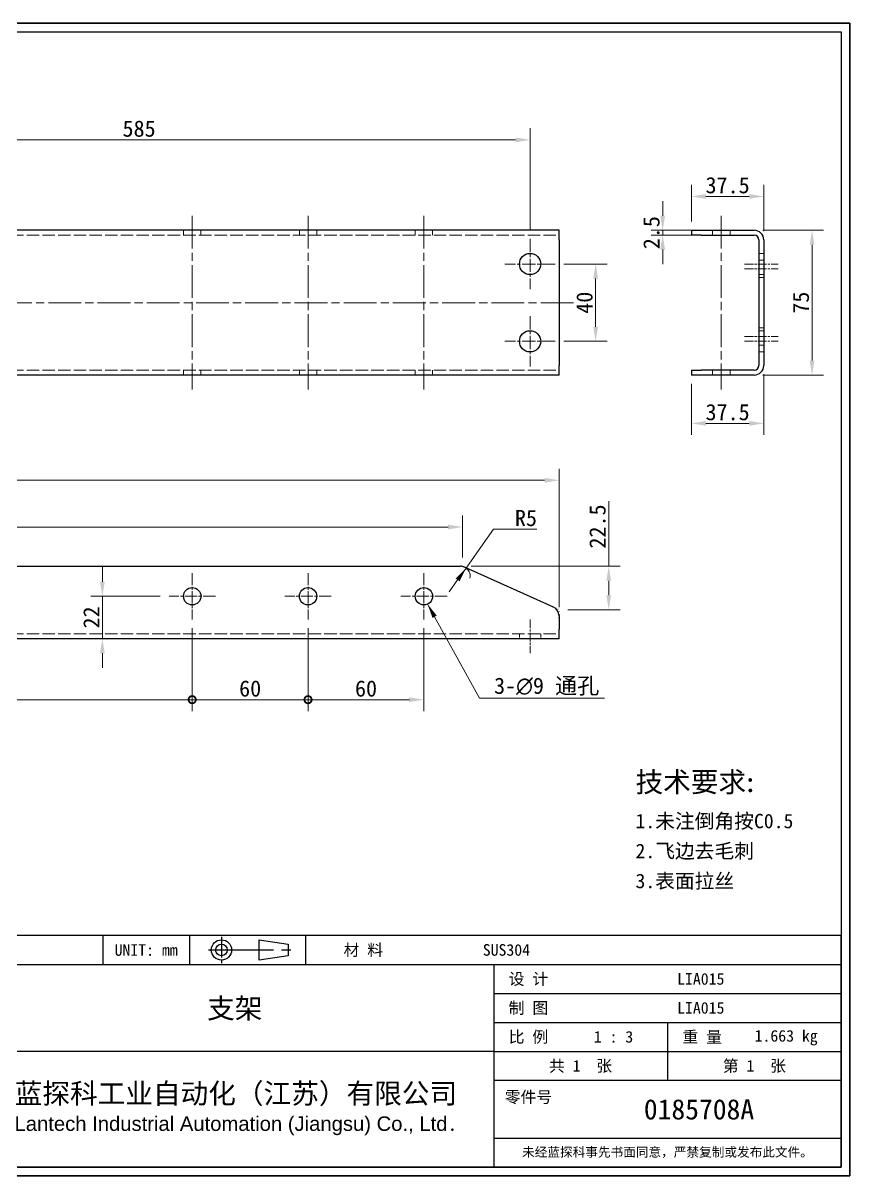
# Model space of a CAD drawing. Header units: millimetres. Extents: x 18 to 875, y 16 to 614.
# Drawn here: x 446 to 875, y 16 to 614 of the extents above; entities that cross this region are included whole.
import ezdxf
from ezdxf.enums import TextEntityAlignment as Align

# ---------------------------------------------------------------- set-up
doc = ezdxf.new("R2010")
doc.units = ezdxf.units.MM
doc.header["$LTSCALE"] = 3
for name, pattern in [('CHAIN', [0.3543, 0.2362, -0.0295, 0.0591, -0.0295]), ('DASHED', [0.2067, 0.1654, -0.0413]), ('DOTTED', [0.0482, 0.0069, -0.0413])]:
    doc.linetypes.add(name, pattern=pattern)
for name, color, linetype, lineweight in [('1', 7, 'Continuous', 18), ('可见 (ISO)', 7, 'Continuous', 25), ('图框 (ISO)', 7, 'Continuous', 35), ('标题 (ISO)', 7, 'Continuous', 25), ('草图几何图元 (ISO)', 7, 'Continuous', 18)]:
    doc.layers.add(name, color=color, linetype=linetype, lineweight=lineweight)
for name, color, linetype, lineweight, true_color in [('中心标记 (ISO)', 1, 'CHAIN', 18, 0xff0000), ('中心线 (ISO)', 1, 'CHAIN', 18, 0xff0000), ('尺寸 (ISO)', 7, 'Continuous', 18, 0x008000), ('符号 (ISO)', 7, 'Continuous', 18, 0x008000), ('隐藏 (ISO)', 5, 'DASHED', 18, 0x0000ff)]:
    doc.layers.add(name, color=color, linetype=linetype, lineweight=lineweight, true_color=true_color)
doc.styles.add('文本样式164', font='SimSun.ttf')
doc.styles.add('文本样式165', font='SimSun.ttf')
doc.styles.add('文本样式74', font='SimSun.ttf')
doc.styles.add('最新国标', font='simfang.ttf')
doc.styles.add('注释文本 (ISO)', font='simfang.ttf')
doc.dimstyles.new('默认 (GB)', dxfattribs={"dimscale": 3, "dimtxt": 2.8, "dimasz": 2.5, "dimexe": 2, "dimexo": 1.5, "dimgap": 0.5, "dimtad": 1, "dimtoh": 1, "dimdsep": 46, "dimtxsty": '最新国标', "dimcen": 0.09, "dimdle": 10, "dimclrd": 256, "dimclre": 256, "dimclrt": 256, "dimazin": 2, "dimtfac": 0.535714, "dimtdec": 3, "dimtmove": 0, "dimatfit": 3, "dimfxl": 0, "dimtolj": 1, "dimlwd": -1, "dimlwe": -1, "dimarcsym": 0})
doc.dimstyles.new('默认 (GB)$7', dxfattribs={"dimscale": 3, "dimtxt": 2.8, "dimasz": 2.5, "dimexe": 2, "dimexo": 1.5, "dimgap": 0.5, "dimtad": 1, "dimtoh": 1, "dimdsep": 46, "dimtxsty": '最新国标', "dimcen": 0.09, "dimdle": 10, "dimclrd": 256, "dimclre": 256, "dimclrt": 256, "dimazin": 2, "dimtfac": 0.535714, "dimtdec": 3, "dimtmove": 0, "dimatfit": 3, "dimfxl": 0, "dimtolj": 1, "dimlwd": -1, "dimlwe": -1, "dimarcsym": 0})

# ---------------------------------------------------------------- blocks, each defined once
blk = doc.blocks.new('图框 最新国标')
at = {"layer": '图框 (ISO)'}
for p, q in [((6, 204.5), (291.5, 204.5)), ((291.5, 204.5), (291.5, 5.5)), ((291.5, 5.5), (6, 5.5))]:
    blk.add_line(p, q, dxfattribs=at)
at = {"layer": '图框 (ISO)', "color": 7, "linetype": 'Continuous', "lineweight": 25}
for p, q in [((18, 203), (290, 203)), ((18, 203), (290, 203)), ((290, 203), (290, 7)), ((290, 203), (290, 7)), ((290, 7), (6, 7)), ((290, 7), (18, 7))]:
    blk.add_line(p, q, dxfattribs=at)
at = {"layer": '图框 (ISO)', "style": '文本样式74'}
blk.add_attdef('零件代号_001', (42.7, 200.25), '', height=2.5, rotation=180, dxfattribs=at)
blk = doc.blocks.new('标题栏 最新国标')
at = {"layer": '标题 (ISO)'}
for p, q in [((381.98, -183.84), (196.98, -183.84)), ((196.98, -183.84), (196.98, -223.84)), ((254.48, -183.84), (254.48, -188.84)), ((269.48, -183.84), (269.48, -188.84)), ((281.48, -188.09), (281.48, -184.59)), ((281.48, -184.59), (286.48, -185.34)), ((289.48, -183.84), (289.48, -188.84)), ((381.98, -223.84), (381.98, -183.84)), ((383.48, -183.84), (383.48, -225.34)), ((286.48, -185.34), (286.48, -187.34)), ((196.98, -188.84), (381.98, -188.84)), ((232.98, -188.84), (232.98, -223.84)), ((286.48, -187.34), (281.48, -188.09)), ((321.98, -188.84), (321.98, -223.84)), ((321.98, -193.84), (381.98, -193.84)), ((321.98, -198.84), (381.98, -198.84)), ((351.98, -198.84), (351.98, -208.84)), ((321.98, -203.84), (232.98, -203.84)), ((321.98, -203.84), (381.98, -203.84)), ((321.98, -208.84), (381.98, -208.84)), ((321.98, -218.84), (381.98, -218.84)), ((196.98, -223.84), (381.98, -223.84)), ((383.48, -225.34), (196.98, -225.34))]:
    blk.add_line(p, q, dxfattribs=at)
at = {"layer": '标题 (ISO)', "linetype": 'CHAIN', "ltscale": 5.000333}
blk.add_line((274.98, -184.09), (274.98, -188.59), dxfattribs=at)
at = {"layer": '标题 (ISO)', "linetype": 'CHAIN', "ltscale": 15.834605}
blk.add_line((272.73, -186.34), (286.98, -186.34), dxfattribs=at)
at = {"layer": '标题 (ISO)'}
for radius in [1.75, 1]:
    blk.add_circle((274.98, -186.34), radius, dxfattribs=at)
at = {"layer": '1', "style": '文本样式164'}
for s, p in [('材 料', (299.48, -186.34)), ('UNIT: mm', (261.98, -186.34)), ('设 计', (327.98, -191.34)), ('制 图', (327.98, -196.34)), ('比 例', (327.98, -201.34)), ('重 量', (357.98, -201.34)), ('共 1  张', (336.98, -206.34)), ('第 1  张', (366.98, -206.34))]:
    blk.add_text(s, height=2, dxfattribs=at).set_placement(p, align=Align.MIDDLE_CENTER)
at = {"layer": '标题 (ISO)', "style": '注释文本 (ISO)'}
for s, insert, char_height, attachment_point, line_spacing_factor in [('\\fSimSun|b0|i0;{\\H1.3000;      未注公差角度及线性公差使用m\\P}\\fSimSun|b0|i0;{\\H1.3000;（GB/T1804-2000），未注形位公差使\\P}\\fSimSun|b0|i0;{\\H1.3000;用K级（GB/T 1184-1996）。\\P}\\fSimSun|b0|i0;{\\H1.3000;—————————————————\\P}\\fSimSun|b0|i0;{\\H1.3000;             6以下    ±0.05 mm\\P}\\fSimSun|b0|i0;{\\H1.3000;     6 ～   30以下    ±0.10 mm\\P}\\fSimSun|b0|i0;{\\H1.3000;    30 ～  120以下    ±0.15 mm\\P}\\fSimSun|b0|i0;{\\H1.3000;   120 ～  400以下    ±0.20 mm\\P}\\fSimSun|b0|i0;{\\H1.3000;   400 ～ 1000以下    ±0.30 mm\\P}\\fSimSun|b0|i0;{\\H1.3000;  1000 ～ 2000以下    ±0.50 mm\\P}\\fSimSun|b0|i0;{\\H1.3000;          2000以上    ±0.80 mm\\P}\\fSimSun|b0|i0;{\\H1.3000;\\P}\\fSimSun|b0|i0;{\\H1.3000;           300以下    ±30′\\P}\\fSimSun|b0|i0;{\\H1.3000;   300 ～ 1000以下    ±15′\\P}\\fSimSun|b0|i0;{\\H1.3000;          1000以上    ±5′}', (198.48, -206.63), 1.3, 4, 1.023913), ('{\\fMicrosoft YaHei|b0|i0|c134|p34;\\H1.75x;蓝探科工业自动化（江苏）有限公司\\P\\fArial|b0|i0|c0|p34;\\H0.71429x;Lantech Industrial Automation (Jiangsu) Co., Ltd\\fFangSong|b0|i0|c134|p49;.\\H1.15195x; }', (277.48, -213.84), 2, 5, 0.978695)]:
    blk.add_mtext(s, dxfattribs=dict(at, insert=insert, char_height=char_height, attachment_point=attachment_point, line_spacing_factor=line_spacing_factor))
at = {"layer": '标题 (ISO)', "attachment_point": 5, "style": '注释文本 (ISO)'}
for s, insert, char_height in [('\\fFangSong|b0|i0;零件号', (327.98, -211.84), 2), ('\\fSimSun|b0|i0;{\\H1.6000;未经蓝探科事先书面同意，严禁复制或发布此文件。}', (351.98, -221.34), 1.6)]:
    blk.add_mtext(s, dxfattribs=dict(at, insert=insert, char_height=char_height))
at = {"layer": '标题 (ISO)'}
for tag, p, height, style in [('材料_001', (320.09, -187.33), 2, '注释文本 (ISO)'), ('设计人_001', (353.65, -192.33), 2, '注释文本 (ISO)'), ('库存编号_001', (272.51, -198.15), 3.5, '文本样式165'), ('设计人_001', (353.65, -197.33), 2, '注释文本 (ISO)'), ('视图比例_001', (339.26, -202.33), 2, '注释文本 (ISO)'), ('质量\\P3;_001', (367.02, -202.16), 2, '注释文本 (ISO)'), ('零件代号_001', (347.9, -215.59), 3.5, '文本样式165')]:
    blk.add_attdef(tag, p, '', height=height, dxfattribs=dict(at, style=style))
blk = doc.blocks.new('*D5')
at = {"layer": 'Defpoints', "color": 0, "transparency": 16777216}
for p in [(777.51, 503.71), (797.38, 506.21), (797.38, 503.71)]:
    blk.add_point(p, dxfattribs=at)
at = {"layer": '尺寸 (ISO)', "color": 116, "true_color": 0x00803f, "transparency": 16777216}
for p, q in [((777.51, 513.71), (777.51, 521.21)), ((792.88, 506.21), (771.51, 506.21)), ((792.88, 503.71), (771.51, 503.71)), ((777.51, 506.21), (777.51, 503.71)), ((777.51, 496.21), (777.51, 488.71))]:
    blk.add_line(p, q, dxfattribs=at)
for points in [[(776.26, 513.71), (778.76, 513.71), (777.51, 506.21)], [(776.26, 496.21), (778.76, 496.21), (777.51, 503.71)]]:
    blk.add_solid(points, dxfattribs=at)
at = {"layer": '尺寸 (ISO)', "transparency": 16777216, "insert": (771.74, 504.96), "char_height": 8.4, "attachment_point": 5, "rotation": 90, "style": '最新国标'}
blk.add_mtext('\\A1;2.5', dxfattribs=at)
blk = doc.blocks.new('*D6')
at = {"layer": 'Defpoints', "color": 0, "transparency": 16777216}
for p in [(829.88, 523.72), (792.38, 506.21), (829.88, 501.21)]:
    blk.add_point(p, dxfattribs=at)
at = {"layer": '尺寸 (ISO)', "color": 116, "true_color": 0x00803f, "transparency": 16777216}
for p, q in [((792.38, 510.71), (792.38, 529.72)), ((829.88, 505.71), (829.88, 529.72)), ((799.88, 523.72), (822.38, 523.72))]:
    blk.add_line(p, q, dxfattribs=at)
for points in [[(799.88, 524.97), (799.88, 522.47), (792.38, 523.72)], [(822.38, 524.97), (822.38, 522.47), (829.88, 523.72)]]:
    blk.add_solid(points, dxfattribs=at)
at = {"layer": '尺寸 (ISO)', "transparency": 16777216, "insert": (811.13, 529.49), "char_height": 8.4, "attachment_point": 5, "style": '最新国标'}
blk.add_mtext('\\A1;37.5', dxfattribs=at)
blk = doc.blocks.new('*D7')
at = {"layer": 'Defpoints', "color": 0, "transparency": 16777216}
for p in [(721.84, 488.71), (742.8, 488.71), (721.84, 448.71)]:
    blk.add_point(p, dxfattribs=at)
at = {"layer": '尺寸 (ISO)', "color": 116, "true_color": 0x00803f, "transparency": 16777216}
for p, q in [((726.34, 488.71), (748.8, 488.71)), ((742.8, 456.21), (742.8, 481.21)), ((726.34, 448.71), (748.8, 448.71))]:
    blk.add_line(p, q, dxfattribs=at)
for points in [[(741.55, 481.21), (744.05, 481.21), (742.8, 488.71)], [(741.55, 456.21), (744.05, 456.21), (742.8, 448.71)]]:
    blk.add_solid(points, dxfattribs=at)
at = {"layer": '尺寸 (ISO)', "transparency": 16777216, "insert": (737.05, 468.68), "char_height": 8.4, "attachment_point": 5, "rotation": 90, "style": '最新国标'}
blk.add_mtext('\\A1;40', dxfattribs=at)
blk = doc.blocks.new('*D9')
at = {"layer": 'Defpoints', "color": 0, "transparency": 16777216}
for p in [(673.84, 352.54), (673.84, 332.2), (123.84, 327.2)]:
    blk.add_point(p, dxfattribs=at)
at = {"layer": '尺寸 (ISO)', "color": 116, "true_color": 0x00803f, "transparency": 16777216}
for p, q in [((123.84, 331.7), (123.84, 358.54)), ((673.84, 336.7), (673.84, 358.54)), ((131.34, 352.54), (666.34, 352.54))]:
    blk.add_line(p, q, dxfattribs=at)
for points in [[(131.34, 353.79), (131.34, 351.29), (123.84, 352.54)], [(666.34, 353.79), (666.34, 351.29), (673.84, 352.54)]]:
    blk.add_solid(points, dxfattribs=at)
at = {"layer": '尺寸 (ISO)', "transparency": 16777216, "insert": (308.84, 358.29), "char_height": 8.4, "attachment_point": 5, "style": '最新国标'}
blk.add_mtext('\\A1;550', dxfattribs=at)
blk = doc.blocks.new('*D10')
at = {"layer": 'Defpoints', "color": 0, "transparency": 16777216}
for p in [(673.84, 332.2), (723.84, 309.7), (749.57, 309.7)]:
    blk.add_point(p, dxfattribs=at)
at = {"layer": '尺寸 (ISO)', "color": 116, "true_color": 0x00803f, "transparency": 16777216}
for p, q in [((749.57, 332.2), (749.57, 365.89)), ((678.34, 332.2), (755.57, 332.2)), ((749.57, 317.2), (749.57, 324.7)), ((728.34, 309.7), (755.57, 309.7))]:
    blk.add_line(p, q, dxfattribs=at)
for points in [[(748.32, 324.7), (750.82, 324.7), (749.57, 332.2)], [(748.32, 317.2), (750.82, 317.2), (749.57, 309.7)]]:
    blk.add_solid(points, dxfattribs=at)
at = {"layer": '尺寸 (ISO)', "transparency": 16777216, "insert": (743.8, 352.8), "char_height": 8.4, "attachment_point": 5, "rotation": 90, "style": '最新国标'}
blk.add_mtext('\\A1;22.5', dxfattribs=at)
blk = doc.blocks.new('*D11')
at = {"layer": 'Defpoints', "color": 0, "transparency": 16777216}
for p in [(675.66, 331.28), (672.77, 327.2)]:
    blk.add_point(p, dxfattribs=at)
at = {"layer": '尺寸 (ISO)', "color": 116, "true_color": 0x00803f, "transparency": 16777216}
for p, q in [((689.92, 351.42), (679.99, 337.41)), ((712.27, 351.42), (689.92, 351.42)), ((675.66, 331.28), (679.99, 337.41)), ((672.77, 327.2), (675.66, 331.28)), ((671.33, 325.16), (666.99, 319.04))]:
    blk.add_line(p, q, dxfattribs=at)
blk.add_arc((672.77, 327.2), 5, 345.94095, 65.77225, dxfattribs=at)
blk.add_solid([(670.31, 325.89), (672.35, 324.44), (675.66, 331.28)], dxfattribs=at)
at = {"layer": '尺寸 (ISO)', "transparency": 16777216, "insert": (706.7, 357.16), "char_height": 8.4, "attachment_point": 5, "style": '最新国标'}
blk.add_mtext('\\A1;R5', dxfattribs=at)
blk = doc.blocks.new('*D13')
at = {"layer": 'Defpoints', "color": 0, "transparency": 16777216}
for p in [(824.88, 506.21), (824.88, 431.21), (854.88, 431.21)]:
    blk.add_point(p, dxfattribs=at)
at = {"layer": '尺寸 (ISO)', "color": 116, "true_color": 0x00803f, "transparency": 16777216}
for p, q in [((829.38, 506.21), (860.88, 506.21)), ((854.88, 498.71), (854.88, 438.71)), ((829.38, 431.21), (860.88, 431.21))]:
    blk.add_line(p, q, dxfattribs=at)
for points in [[(853.63, 498.71), (856.13, 498.71), (854.88, 506.21)], [(853.63, 438.71), (856.13, 438.71), (854.88, 431.21)]]:
    blk.add_solid(points, dxfattribs=at)
at = {"layer": '尺寸 (ISO)', "transparency": 16777216, "insert": (849.14, 468.71), "char_height": 8.4, "attachment_point": 5, "rotation": 90, "style": '最新国标'}
blk.add_mtext('\\A1;75', dxfattribs=at)
blk = doc.blocks.new('*D14')
at = {"layer": 'Defpoints', "color": 0, "transparency": 16777216}
for p in [(829.88, 436.21), (792.38, 431.21), (829.88, 406.21)]:
    blk.add_point(p, dxfattribs=at)
at = {"layer": '尺寸 (ISO)', "color": 116, "true_color": 0x00803f, "transparency": 16777216}
for p, q in [((829.88, 431.71), (829.88, 400.21)), ((792.38, 426.71), (792.38, 400.21)), ((799.88, 406.21), (822.38, 406.21))]:
    blk.add_line(p, q, dxfattribs=at)
for points in [[(799.88, 407.46), (799.88, 404.96), (792.38, 406.21)], [(822.38, 407.46), (822.38, 404.96), (829.88, 406.21)]]:
    blk.add_solid(points, dxfattribs=at)
at = {"layer": '尺寸 (ISO)', "transparency": 16777216, "insert": (811.13, 411.98), "char_height": 8.4, "attachment_point": 5, "style": '最新国标'}
blk.add_mtext('\\A1;37.5', dxfattribs=at)
blk = doc.blocks.new('*D15')
at = {"layer": 'Defpoints', "color": 0, "transparency": 16777216}
for p in [(123.84, 553.03), (123.84, 506.21), (708.84, 501.71)]:
    blk.add_point(p, dxfattribs=at)
at = {"layer": '尺寸 (ISO)', "color": 116, "true_color": 0x00803f, "transparency": 16777216}
for p, q in [((123.84, 510.71), (123.84, 559.03)), ((708.84, 506.21), (708.84, 559.03)), ((701.34, 553.03), (131.34, 553.03))]:
    blk.add_line(p, q, dxfattribs=at)
for points in [[(131.34, 554.28), (131.34, 551.78), (123.84, 553.03)], [(701.34, 554.28), (701.34, 551.78), (708.84, 553.03)]]:
    blk.add_solid(points, dxfattribs=at)
at = {"layer": '尺寸 (ISO)', "transparency": 16777216, "insert": (506.34, 558.78), "char_height": 8.4, "attachment_point": 5, "style": '最新国标'}
blk.add_mtext('\\A1;585', dxfattribs=at)
blk = doc.blocks.new('*D25')
at = {"layer": 'Defpoints', "color": 0, "transparency": 16777216}
for p in [(723.84, 376.74), (123.84, 327.2), (723.84, 306.47)]:
    blk.add_point(p, dxfattribs=at)
at = {"layer": '尺寸 (ISO)', "color": 116, "true_color": 0x00803f, "transparency": 16777216}
for p, q in [((123.84, 331.7), (123.84, 382.74)), ((723.84, 310.97), (723.84, 382.74)), ((131.34, 376.74), (716.34, 376.74))]:
    blk.add_line(p, q, dxfattribs=at)
for points in [[(131.34, 377.99), (131.34, 375.49), (123.84, 376.74)], [(716.34, 377.99), (716.34, 375.49), (723.84, 376.74)]]:
    blk.add_solid(points, dxfattribs=at)
at = {"layer": '尺寸 (ISO)', "transparency": 16777216, "insert": (333.84, 382.48), "char_height": 8.4, "attachment_point": 5, "style": '最新国标'}
blk.add_mtext('\\A1;600', dxfattribs=at)
blk = doc.blocks.new('_DotSmall')
at = {"color": 0, "linetype": 'ByBlock', "const_width": 0.5}
blk.add_lwpolyline([(-0.0625, 0, 1), (0.0625, 0, 1)], format="xyb", close=True, dxfattribs=at)
blk = doc.blocks.new('*D26')
at = {"layer": 'Defpoints', "color": 0, "transparency": 16777216}
for p in [(533.84, 304.7), (123.84, 294.7), (533.84, 263.12)]:
    blk.add_point(p, dxfattribs=at)
at = {"layer": '尺寸 (ISO)', "color": 116, "true_color": 0x00803f, "transparency": 16777216}
for p, q in [((533.84, 300.2), (533.84, 257.12)), ((123.84, 290.2), (123.84, 257.12)), ((131.34, 263.12), (533.84, 263.12))]:
    blk.add_line(p, q, dxfattribs=at)
blk.add_solid([(131.34, 264.37), (131.34, 261.87), (123.84, 263.12)], dxfattribs=at)
at = {"layer": '尺寸 (ISO)', "color": 116, "true_color": 0x00803f, "transparency": 16777216, "xscale": 7.5, "yscale": 7.5, "zscale": 7.5}
blk.add_blockref('_DotSmall', (533.84, 263.12), dxfattribs=at)
at = {"layer": '尺寸 (ISO)', "transparency": 16777216, "insert": (328.81, 268.86), "char_height": 8.4, "attachment_point": 5, "style": '最新国标'}
blk.add_mtext('\\A1;410', dxfattribs=at)
blk = doc.blocks.new('*D27')
at = {"layer": 'Defpoints', "color": 0, "transparency": 16777216}
for p in [(533.84, 304.7), (593.84, 304.7), (593.84, 263.12)]:
    blk.add_point(p, dxfattribs=at)
at = {"layer": '尺寸 (ISO)', "color": 116, "true_color": 0x00803f, "transparency": 16777216}
for p, q in [((533.84, 300.2), (533.84, 257.12)), ((593.84, 300.2), (593.84, 257.12)), ((533.84, 263.12), (593.84, 263.12))]:
    blk.add_line(p, q, dxfattribs=at)
at = {"layer": '尺寸 (ISO)', "color": 116, "true_color": 0x00803f, "transparency": 16777216, "xscale": 7.5, "yscale": 7.5, "zscale": 7.5, "rotation": 180}
blk.add_blockref('_DotSmall', (533.84, 263.12), dxfattribs=at)
at = {"layer": '尺寸 (ISO)', "color": 116, "true_color": 0x00803f, "transparency": 16777216, "xscale": 7.5, "yscale": 7.5, "zscale": 7.5}
blk.add_blockref('_DotSmall', (593.84, 263.12), dxfattribs=at)
at = {"layer": '尺寸 (ISO)', "transparency": 16777216, "insert": (563.87, 268.86), "char_height": 8.4, "attachment_point": 5, "style": '最新国标'}
blk.add_mtext('\\A1;60', dxfattribs=at)
blk = doc.blocks.new('*D28')
at = {"layer": 'Defpoints', "color": 0, "transparency": 16777216}
for p in [(593.84, 304.7), (653.84, 304.7), (653.84, 263.12)]:
    blk.add_point(p, dxfattribs=at)
at = {"layer": '尺寸 (ISO)', "color": 116, "true_color": 0x00803f, "transparency": 16777216}
for p, q in [((593.84, 300.2), (593.84, 257.12)), ((653.84, 300.2), (653.84, 257.12)), ((593.84, 263.12), (646.34, 263.12))]:
    blk.add_line(p, q, dxfattribs=at)
blk.add_solid([(646.34, 264.37), (646.34, 261.87), (653.84, 263.12)], dxfattribs=at)
at = {"layer": '尺寸 (ISO)', "color": 116, "true_color": 0x00803f, "transparency": 16777216, "xscale": 7.5, "yscale": 7.5, "zscale": 7.5, "rotation": 180}
blk.add_blockref('_DotSmall', (593.84, 263.12), dxfattribs=at)
at = {"layer": '尺寸 (ISO)', "transparency": 16777216, "insert": (623.87, 268.86), "char_height": 8.4, "attachment_point": 5, "style": '最新国标'}
blk.add_mtext('\\A1;60', dxfattribs=at)
blk = doc.blocks.new('*D29')
at = {"layer": 'Defpoints', "color": 0, "transparency": 16777216}
for p in [(487.33, 316.7), (521.84, 316.7), (487.33, 294.7)]:
    blk.add_point(p, dxfattribs=at)
at = {"layer": '尺寸 (ISO)', "color": 116, "true_color": 0x00803f, "transparency": 16777216}
for p, q in [((487.33, 324.2), (487.33, 331.7)), ((517.34, 316.7), (481.33, 316.7)), ((487.33, 316.7), (487.33, 309.2)), ((487.33, 302.2), (487.33, 309.2)), ((487.33, 294.7), (487.33, 302.2)), ((487.33, 287.2), (487.33, 279.7))]:
    blk.add_line(p, q, dxfattribs=at)
for points in [[(486.08, 324.2), (488.58, 324.2), (487.33, 316.7)], [(486.08, 287.2), (488.58, 287.2), (487.33, 294.7)]]:
    blk.add_solid(points, dxfattribs=at)
at = {"layer": '尺寸 (ISO)', "transparency": 16777216, "insert": (481.63, 305.7), "char_height": 8.4, "attachment_point": 5, "rotation": 90, "style": '最新国标'}
blk.add_mtext('\\A1;22', dxfattribs=at)

msp = doc.modelspace()

# ---------------------------------------------------------------- linework, layer by layer
at = {"layer": '中心标记 (ISO)', "ltscale": 9.630364}
for p, q in [((708.844, 501.709), (708.844, 475.709)), ((721.844, 488.709), (695.844, 488.709)), ((708.844, 461.709), (708.844, 435.709)), ((721.844, 448.709), (695.844, 448.709))]:
    msp.add_line(p, q, dxfattribs=at)
at = {"layer": '中心标记 (ISO)', "ltscale": 8.88956}
for p, q in [((533.844, 328.704), (533.844, 304.704)), ((593.844, 328.704), (593.844, 304.704)), ((653.844, 328.704), (653.844, 304.704)), ((545.844, 316.704), (521.844, 316.704)), ((605.844, 316.704), (581.844, 316.704)), ((665.844, 316.704), (641.844, 316.704))]:
    msp.add_line(p, q, dxfattribs=at)
at = {"layer": '中心线 (ISO)', "ltscale": 23.990969}
for p, q in [((533.844, 513.709), (533.844, 423.709)), ((593.844, 513.709), (593.844, 423.709)), ((653.844, 513.709), (653.844, 423.709)), ((807.885, 513.709), (807.885, 423.709)), ((731.344, 468.709), (116.344, 468.709))]:
    msp.add_line(p, q, dxfattribs=at)
at = {"layer": '中心线 (ISO)', "ltscale": 6.481943}
for p, q in [((819.885, 488.709), (837.385, 488.709)), ((819.885, 486.209), (837.385, 486.209)), ((819.885, 451.209), (837.385, 451.209)), ((819.885, 448.709), (837.385, 448.709)), ((708.844, 304.704), (708.844, 287.204))]:
    msp.add_line(p, q, dxfattribs=at)
at = {"layer": '可见 (ISO)'}
for p, q in [((723.844, 506.209), (123.844, 506.209)), ((723.844, 501.209), (723.844, 506.209)), ((792.385, 506.209), (797.385, 506.209)), ((792.385, 506.209), (792.385, 503.709)), ((797.385, 503.709), (792.385, 503.709)), ((797.385, 506.209), (824.885, 506.209)), ((797.385, 503.709), (824.885, 503.709)), ((723.844, 501.209), (723.844, 436.209)), ((827.385, 501.209), (827.385, 436.209)), ((829.885, 501.209), (829.885, 436.209)), ((723.844, 431.209), (723.844, 436.209)), ((723.844, 431.209), (123.844, 431.209)), ((792.385, 433.709), (797.385, 433.709)), ((792.385, 433.709), (792.385, 431.209)), ((797.385, 431.209), (792.385, 431.209)), ((824.885, 433.709), (797.385, 433.709)), ((824.885, 431.209), (797.385, 431.209)), ((128.844, 332.204), (672.771, 332.204)), ((720.896, 311.031), (674.823, 331.763)), ((723.844, 306.471), (723.844, 299.704)), ((723.844, 294.704), (723.844, 299.704)), ((723.844, 294.704), (123.844, 294.704))]:
    msp.add_line(p, q, dxfattribs=at)
for centre, radius in [((708.844, 488.709), 5.5), ((708.844, 448.709), 5.5), ((533.844, 316.704), 4.5), ((593.844, 316.704), 4.5), ((653.844, 316.704), 4.5)]:
    msp.add_circle(centre, radius, dxfattribs=at)
for centre, radius, start, end in [((824.885, 501.209), 5, 0, 90), ((824.885, 501.209), 2.5, 0, 90), ((824.885, 436.209), 5, 270, 0), ((824.885, 436.209), 2.5, 270, 0), ((672.771, 327.204), 5, 65.772255, 90), ((718.844, 306.471), 5, 0, 65.772255)]:
    msp.add_arc(centre, radius, start, end, dxfattribs=at)
at = {"layer": '草图几何图元 (ISO)', "linetype": 'DOTTED', "ltscale": 27.666935}
msp.add_line((581.829, 332.204), (673.844, 332.204), dxfattribs=at)
at = {"layer": '草图几何图元 (ISO)', "linetype": 'DOTTED', "ltscale": 11.888818}
msp.add_line((677.826, 330.412), (673.844, 332.204), dxfattribs=at)
at = {"layer": '草图几何图元 (ISO)', "linetype": 'DOTTED', "ltscale": 8.802156}
msp.add_line((720.896, 311.031), (723.844, 309.704), dxfattribs=at)
at = {"layer": '草图几何图元 (ISO)', "linetype": 'DOTTED', "ltscale": 11.613828}
msp.add_line((723.844, 305.438), (723.844, 309.704), dxfattribs=at)
at = {"layer": '隐藏 (ISO)', "ltscale": 13.075485}
for p, q in [((123.844, 503.709), (723.844, 503.709)), ((123.844, 433.709), (723.844, 433.709)), ((123.844, 297.204), (723.844, 297.204))]:
    msp.add_line(p, q, dxfattribs=at)
at = {"layer": '隐藏 (ISO)', "ltscale": 1.587147}
for p, q in [((529.344, 506.209), (529.344, 503.709)), ((538.344, 506.209), (538.344, 503.709)), ((589.344, 506.209), (589.344, 503.709)), ((598.344, 506.209), (598.344, 503.709)), ((649.344, 506.209), (649.344, 503.709)), ((658.344, 506.209), (658.344, 503.709)), ((803.385, 506.209), (803.385, 503.709)), ((812.385, 506.209), (812.385, 503.709)), ((827.385, 494.209), (829.885, 494.209)), ((827.385, 490.709), (829.885, 490.709)), ((827.385, 483.209), (829.885, 483.209)), ((827.385, 481.709), (829.885, 481.709)), ((827.385, 455.709), (829.885, 455.709)), ((827.385, 454.209), (829.885, 454.209)), ((827.385, 446.709), (829.885, 446.709)), ((827.385, 443.209), (829.885, 443.209)), ((529.344, 433.709), (529.344, 431.209)), ((538.344, 433.709), (538.344, 431.209)), ((589.344, 433.709), (589.344, 431.209)), ((598.344, 433.709), (598.344, 431.209)), ((649.344, 433.709), (649.344, 431.209)), ((658.344, 433.709), (658.344, 431.209)), ((803.385, 433.709), (803.385, 431.209)), ((812.385, 433.709), (812.385, 431.209)), ((703.344, 297.204), (703.344, 294.704)), ((714.344, 297.204), (714.344, 294.704))]:
    msp.add_line(p, q, dxfattribs=at)

# ---------------------------------------------------------------- block references
at = {"xscale": 3, "yscale": 3, "zscale": 3}
msp.add_blockref('图框 最新国标', (0, 0), dxfattribs=at)
ref = msp.add_blockref('标题栏 最新国标', (-275.948, 692.533), dxfattribs=dict(xscale=3, yscale=3, zscale=3))
ref.add_attrib('零件代号_001', '0185708A', (767.761, 45.75), dxfattribs={"layer": '标题 (ISO)', "height": 10.5, "style": '文本样式165'})
ref.add_attrib('库存编号_001', '支架', (541.571, 98.074), dxfattribs={"layer": '标题 (ISO)', "height": 10.5, "style": '文本样式165'})
ref.add_attrib('质量\\P3;_001', '1.663 kg', (825.12, 86.049), dxfattribs={"layer": '标题 (ISO)', "height": 6, "style": '注释文本 (ISO)'})
ref.add_attrib('视图比例_001', '1 : 3', (741.84, 85.551), dxfattribs={"layer": '标题 (ISO)', "height": 6, "style": '注释文本 (ISO)'})
ref.add_attrib('设计人_001', 'LIA015', (785.006, 115.534), dxfattribs={"layer": '标题 (ISO)', "height": 6, "style": '注释文本 (ISO)'})
ref.add_attrib('设计人_001', 'LIA015', (785.006, 100.534), dxfattribs={"layer": '标题 (ISO)', "height": 6, "style": '注释文本 (ISO)'})
ref.add_attrib('材料_001', 'SUS304', (684.334, 130.534), dxfattribs={"layer": '标题 (ISO)', "height": 6, "style": '注释文本 (ISO)'})

# ---------------------------------------------------------------- texts
at = {"layer": '符号 (ISO)'}
for s, insert, char_height, width, attachment_point, line_spacing_factor, style in [('3-\\fAIGDT|b0|i0;{\\H8.4000;n}\\fFangSong|b0|i0;{\\H8.4000;9 通孔}', (690.188, 265.232), 8.4, 60.31242, 7, 0.49, '最新国标'), ('{\\H1.75x;技术要求\\fCalibri|b0|i0|c0|p34;:\\fFangSong|b0|i0|c134|p49;\\P\\H0.71429x;1.未注倒角按C0.5\\P2.飞边去毛刺\\P3.表面拉丝}', (763.441, 195.224), 6, 89.82456, 4, 1.240703, '注释文本 (ISO)')]:
    msp.add_mtext(s, dxfattribs=dict(at, insert=insert, char_height=char_height, width=width, attachment_point=attachment_point, line_spacing_factor=line_spacing_factor, style=style))

# ---------------------------------------------------------------- dimensions: what is measured, and where the dimension line sits
at = {"layer": '尺寸 (ISO)', "color": 116, "true_color": 0x00803f}
for base, p1, p2, angle, override, picture, middle in [((123.844, 553.032), (708.844, 501.709), (123.844, 506.209), 180, {"dimgap": 0.5, "dimtoh": 0, "dimdec": 2, "dimtol": 0, "dimlim": 0, "dimtp": 0, "dimtm": 0, "dimtdec": 3, "dimtofl": 0, "dimatfit": 1}, '*D15', (506.344, 553.032)), ((829.885, 523.718), (792.385, 506.209), (829.885, 501.209), 180, {"dimgap": 0.5, "dimtoh": 0, "dimdec": 2, "dimtol": 0, "dimlim": 0, "dimtp": 0, "dimtm": 0, "dimtdec": 3, "dimtofl": 0, "dimatfit": 1}, '*D6', (811.135, 523.718)), ((777.507, 503.709), (797.385, 506.209), (797.385, 503.709), 270, {"dimgap": 0.5, "dimtoh": 0, "dimdec": 2, "dimtol": 0, "dimlim": 0, "dimtp": 0, "dimtm": 0, "dimtdec": 3, "dimtofl": 1, "dimatfit": 1}, '*D5', (777.507, 504.959)), ((854.885, 431.209), (824.885, 506.209), (824.885, 431.209), 270, {"dimgap": 0.5, "dimtoh": 0, "dimdec": 2, "dimtol": 0, "dimlim": 0, "dimtp": 0, "dimtm": 0, "dimtdec": 3, "dimtofl": 0, "dimatfit": 1}, '*D13', (854.885, 468.709)), ((742.802, 488.709), (721.844, 448.709), (721.844, 488.709), 90, {"dimgap": 0.5, "dimtoh": 0, "dimdec": 2, "dimtol": 0, "dimlim": 0, "dimtp": 0, "dimtm": 0, "dimtdec": 3, "dimtofl": 0, "dimatfit": 1}, '*D7', (742.802, 468.679)), ((829.885, 406.209), (792.385, 431.209), (829.885, 436.209), 180, {"dimgap": 0.5, "dimtoh": 0, "dimdec": 2, "dimtol": 0, "dimlim": 0, "dimtp": 0, "dimtm": 0, "dimtdec": 3, "dimtofl": 0, "dimatfit": 1}, '*D14', (811.135, 406.209)), ((723.844, 376.736), (123.844, 327.204), (723.844, 306.471), 180, {"dimgap": 0.5, "dimtoh": 0, "dimdec": 2, "dimtol": 0, "dimlim": 0, "dimtp": 0, "dimtm": 0, "dimtdec": 3, "dimtofl": 0, "dimatfit": 1}, '*D25', (333.844, 376.736)), ((749.574, 309.704), (673.844, 332.204), (723.844, 309.704), 90, {"dimgap": 0.5, "dimtoh": 0, "dimdec": 2, "dimtol": 0, "dimlim": 0, "dimtp": 0, "dimtm": 0, "dimtdec": 3, "dimtofl": 0, "dimatfit": 2}, '*D10', (749.574, 352.796)), ((673.844, 352.545), (123.844, 327.204), (673.844, 332.204), 180, {"dimgap": 0.5, "dimtoh": 0, "dimdec": 2, "dimtol": 0, "dimlim": 0, "dimtp": 0, "dimtm": 0, "dimtdec": 3, "dimtofl": 0, "dimatfit": 1}, '*D9', (308.844, 352.545)), ((487.326, 316.704), (487.326, 294.704), (521.844, 316.704), 90, {"dimgap": 0.5, "dimtoh": 0, "dimdec": 2, "dimse1": 1, "dimtol": 0, "dimlim": 0, "dimtp": 0, "dimtm": 0, "dimtdec": 3, "dimtofl": 0}, '*D29', (487.326, 305.704)), ((533.844, 263.116), (123.844, 294.704), (533.844, 304.704), 180, {"dimgap": 0.5, "dimtoh": 0, "dimdec": 2, "dimblk2": 'DotSmall', "dimsah": 1, "dimdle": 0, "dimtol": 0, "dimlim": 0, "dimtp": 0, "dimtm": 0, "dimtdec": 3, "dimtofl": 0, "dimatfit": 1}, '*D26', (328.814, 263.116)), ((593.844, 263.116), (533.844, 304.704), (593.844, 304.704), 180, {"dimgap": 0.5, "dimtoh": 0, "dimdec": 2, "dimblk1": 'DotSmall', "dimblk2": 'DotSmall', "dimsah": 1, "dimdle": 0, "dimtol": 0, "dimlim": 0, "dimtp": 0, "dimtm": 0, "dimtdec": 3, "dimtofl": 0, "dimatfit": 1}, '*D27', (563.874, 263.116)), ((653.844, 263.116), (593.844, 304.704), (653.844, 304.704), 180, {"dimgap": 0.5, "dimtoh": 0, "dimdec": 2, "dimblk1": 'DotSmall', "dimsah": 1, "dimdle": 0, "dimtol": 0, "dimlim": 0, "dimtp": 0, "dimtm": 0, "dimtdec": 3, "dimtofl": 0, "dimatfit": 1}, '*D28', (623.874, 263.116))]:
    dim = msp.add_linear_dim(base=base, p1=p1, p2=p2, angle=angle, dimstyle='默认 (GB)', override=override, dxfattribs=at)
    dim.commit()
    dim.dimension.update_dxf_attribs({"geometry": picture, "text_midpoint": middle, "dimtype": 160})
dim = msp.add_radius_dim(center=(672.771, 327.204), mpoint=(675.66, 331.284), dimstyle='默认 (GB)', override={"dimgap": 0.5, "dimtih": 1, "dimdec": 2, "dimlfac": 1, "dimcen": 0, "dimtol": 0, "dimlim": 0, "dimtp": 0, "dimtm": 0, "dimtdec": 3}, dxfattribs=at)
dim.commit()
dim.dimension.update_dxf_attribs({"geometry": '*D11', "text_midpoint": (706.704, 351.415), "dimtype": 164})

# ---------------------------------------------------------------- leaders
at = {"layer": '符号 (ISO)', "annotation_type": 0, "has_hookline": 1, "hookline_direction": 0, "text_width": 57.243}
msp.add_leader([(655.758, 312.631), (682.688, 263.832), (690.188, 263.832)], dimstyle='默认 (GB)$7', override={"dimgap": 0, "dimtad": 1}, dxfattribs=at)

doc.saveas('drawing.dxf')
